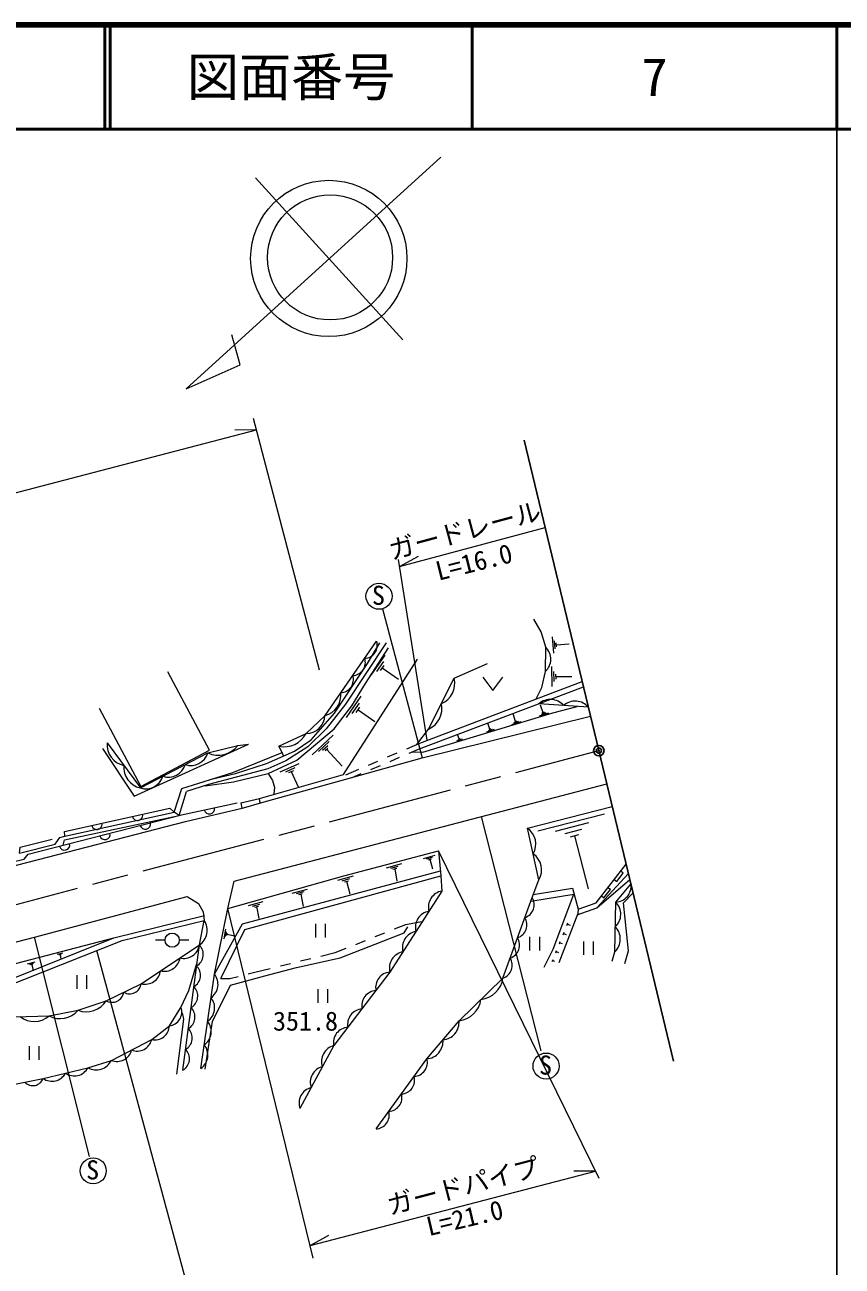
# Model space of a CAD drawing. Units: millimetres, scale not verified. Extents: x 40000 to 680000, y 20000 to 380000.
# Drawn here: x 501072 to 579500, y 260901 to 380000 of the extents above; entities that cross this region are included whole.
import ezdxf
from ezdxf.enums import TextEntityAlignment as Align

# ---------------------------------------------------------------- set-up
doc = ezdxf.new("R2010")
doc.units = ezdxf.units.MM
doc.header["$LTSCALE"] = 1000
doc.header["$PDMODE"] = 32
doc.header["$PDSIZE"] = 500
doc.linetypes.add('CHAIN', pattern=[18.5, 12, -1.5, 3.5, -1.5])
for name, color, linetype, lineweight in [('M-BGD', 7, 'Continuous', 13), ('M-BMK', 2, 'CHAIN', 13), ('M-BMK-SRVR', 3, 'Continuous', 25), ('M-STR-HTXT', 7, 'Continuous', 13), ('M-STR-STRC', 7, 'Continuous', 13), ('M-TTL', 2, 'Continuous', 140), ('M-TTL-BAND', 7, 'Continuous', 25), ('M-TTL-LINE', 7, 'Continuous', 50)]:
    doc.layers.add(name, color=color, linetype=linetype, lineweight=lineweight)
doc.layers.add('M-OTRS', color=6, linetype='Continuous')
doc.layers.add('M-TTL-TXT', color=7, linetype='Continuous')
doc.styles.add('ＭＳ ゴシック', font='')
doc.styles.get('ＭＳ ゴシック').set_extended_font_data('MS Gothic')

msp = doc.modelspace()

# ---------------------------------------------------------------- linework, layer by layer
at = {"layer": 'M-BGD'}
for p, q in [((535377, 323967), (539207, 309664)), ((551827, 319727), (551712, 321274)), ((551953, 320126), (551895, 320899)), ((552093, 320330), (552064, 320717)), ((552079, 320524), (553316, 320616)), ((534315, 317596), (535656, 319529)), ((534844, 317945), (535514, 318912)), ((535205, 318053), (535540, 318536)), ((535372, 318295), (536918, 317222)), ((542274, 317312), (545466, 318709)), ((551663, 316510), (551654, 318421)), ((538962, 311077), (554554, 317007)), ((545020, 317421), (545976, 316147)), ((545976, 316147), (546931, 317421)), ((551852, 316988), (551847, 317944)), ((552042, 317228), (552040, 317706)), ((552041, 317467), (553569, 317474)), ((538834, 310489), (554680, 316484)), ((531933, 313548), (533339, 315576)), ((532487, 313914), (533190, 314928)), ((532866, 314027), (533217, 314534)), ((555152, 314524), (550383, 314858)), ((550801, 314003), (550561, 314723)), ((533042, 314281), (534664, 313156)), ((548170, 313167), (547930, 313887)), ((551311, 313973), (550411, 313674)), ((551056, 313988), (550606, 313838)), ((550913, 314041), (550689, 313966)), ((546112, 312390), (545368, 312142)), ((545690, 312415), (545492, 313010)), ((545901, 312403), (545529, 312279)), ((545783, 312446), (545597, 312384)), ((548679, 313137), (547780, 312837)), ((548424, 313152), (547975, 313002)), ((548282, 313205), (548057, 313130)), ((528628, 309949), (530647, 311850)), ((529259, 310290), (530269, 311240)), ((529638, 310393), (530143, 310868)), ((537714, 310542), (538962, 311077)), ((543047, 311464), (542508, 311285)), ((542741, 311482), (542598, 311913)), ((542894, 311473), (542625, 311383)), ((542809, 311504), (542674, 311460)), ((529891, 310377), (530144, 310615)), ((530017, 310496), (531538, 308880)), ((535876, 309754), (536795, 310148)), ((536116, 309332), (537036, 309724)), ((537956, 310115), (538834, 310489)), ((525574, 308317), (527388, 309122)), ((526108, 308337), (527015, 308740)), ((531871, 308037), (533119, 308572)), ((534038, 308966), (534957, 309360)), ((534275, 308550), (535196, 308941)), ((526415, 308256), (526869, 308458)), ((526642, 308357), (527286, 306906)), ((532477, 307785), (533355, 308158)), ((515393, 304470), (516143, 306743)), ((515875, 304156), (516585, 306434)), ((521783, 305365), (523592, 305762)), ((521783, 305365), (521906, 304829)), ((522062, 304865), (523816, 305394)), ((549302, 302927), (557442, 305003)), ((550610, 281548), (544900, 304049)), ((550302, 302667), (556689, 304295)), ((552008, 302648), (555201, 303462)), ((552914, 302426), (554511, 302833)), ((553422, 302102), (554220, 302305)), ((553821, 302203), (555124, 297094)), ((539315, 300010), (540454, 300322)), ((539630, 299974), (540200, 300130)), ((535770, 299131), (537233, 299531)), ((536176, 299085), (536907, 299285)), ((536399, 298989), (536764, 299089)), ((536581, 299039), (536752, 297838)), ((539804, 299899), (540089, 299977)), ((539946, 299938), (540195, 299027)), ((531096, 297925), (532597, 298336)), ((531512, 297878), (532263, 298083)), ((531741, 297779), (532116, 297882)), ((531928, 297830), (532257, 296629)), ((558988, 298579), (555957, 295284)), ((557635, 298005), (557872, 297821)), ((557872, 297821), (558486, 298610)), ((558486, 298610), (558249, 298794)), ((526739, 296689), (528194, 297086)), ((527142, 296642), (527870, 296841)), ((527364, 296547), (527728, 296646)), ((527546, 296596), (527784, 295413)), ((549619, 295922), (553767, 296583)), ((556644, 296242), (557258, 297032)), ((557258, 297032), (557021, 297216)), ((522528, 295494), (523942, 295880)), ((522920, 295449), (523627, 295642)), ((523136, 295356), (523489, 295453)), ((523312, 295404), (523524, 294251)), ((556407, 296427), (556644, 296242)), ((520184, 292310), (520374, 293248)), ((520325, 292525), (520421, 292994)), ((528960, 293732), (528960, 292432)), ((529935, 292432), (529935, 293732)), ((536554, 293258), (537626, 293684)), ((537626, 293684), (539127, 293962)), ((553080, 293580), (553191, 293852)), ((553136, 293716), (553407, 293605)), ((507276, 271424), (501995, 292477)), ((513611, 292217), (514525, 292218)), ((515904, 292217), (516818, 292218)), ((520443, 292623), (520490, 292858)), ((520467, 292741), (521217, 292588)), ((532837, 291778), (533766, 292148)), ((534695, 292518), (535625, 292888)), ((549502, 292490), (549502, 291190)), ((550477, 291190), (550477, 292490)), ((552362, 291823), (552456, 292054)), ((552409, 291938), (552640, 291844)), ((552717, 292691), (552820, 292942)), ((552768, 292817), (553019, 292714)), ((554665, 292060), (554665, 290760)), ((555640, 290760), (555640, 292060)), ((504175, 290826), (504708, 290964)), ((504322, 290807), (504589, 290876)), ((504403, 290771), (504536, 290805)), ((504469, 290788), (504525, 290351)), ((529482, 290653), (530836, 290982)), ((530836, 290982), (531908, 291408)), ((552015, 290974), (552101, 291185)), ((552058, 291079), (552269, 290993)), ((557417, 290173), (557687, 291074)), ((501315, 289900), (502069, 290095)), ((501523, 289874), (501900, 289971)), ((501637, 289822), (501825, 289871)), ((501731, 289847), (501887, 289243)), ((516814, 287345), (517589, 289949)), ((523269, 289144), (524623, 289473)), ((525595, 289709), (526567, 289945)), ((527539, 290181), (528510, 290417)), ((551676, 290143), (551754, 290335)), ((551715, 290239), (551907, 290161)), ((506060, 288816), (506060, 287516)), ((507035, 287516), (507035, 288816)), ((517964, 279875), (519261, 288919)), ((519891, 288495), (520756, 288495)), ((520756, 288495), (521529, 288695)), ((522497, 288945), (523269, 289144)), ((529184, 287476), (529184, 286176)), ((530159, 286176), (530159, 287476)), ((501480, 282002), (501480, 280702)), ((502455, 280702), (502455, 282002))]:
    msp.add_line(p, q, dxfattribs=at)
for points in [[(550135, 315327), (550688, 316407), (551027, 317967), (551056, 320276), (550615, 321762), (549909, 322968)], [(535741, 320721), (531843, 314837), (529975, 312469), (528224, 310733), (526106, 309379), (524400, 308614), (521340, 307805), (518707, 307099), (516585, 306434)], [(518809, 307581), (521296, 308173), (524267, 309129), (526944, 310306), (528563, 311409), (530799, 313954), (533961, 318735), (535123, 320692)], [(525459, 310802), (528061, 312012), (529875, 313729), (531390, 315923), (534832, 320866)], [(524429, 308158), (527165, 309438), (530740, 312469), (532461, 314646), (533755, 316808), (535962, 320236)], [(523640, 305341), (523592, 305762), (531653, 308086), (538736, 319141)], [(508220, 314434), (512219, 306911), (518783, 310401), (514786, 317918)], [(538697, 310963), (539803, 312428), (542274, 317312)], [(538257, 310243), (539273, 310225), (551740, 313976), (554070, 314600)], [(523816, 305394), (531859, 307612), (539207, 309664), (555360, 313660)], [(508527, 310579), (511572, 305990), (522531, 310977)], [(508968, 311109), (512160, 306784), (518633, 310138), (521501, 310844), (522531, 310977)], [(516143, 306743), (521016, 308276), (525768, 310188)], [(525906, 309850), (525768, 310188), (525459, 310802)], [(518392, 307000), (521104, 307379), (524429, 308158)], [(524429, 308158), (524841, 307511), (525017, 306834), (524973, 306217)], [(520540, 295207), (521149, 297833), (556916, 307193)], [(501405, 300416), (516115, 304218), (521433, 305344)], [(473885, 292500), (486825, 295854), (500395, 299395), (516501, 303574), (522062, 304865)], [(500576, 300520), (503985, 301381), (504427, 302043), (504912, 302153), (515393, 304470)], [(504739, 301278), (504890, 301800), (515875, 304156)], [(504912, 302153), (504868, 302616), (514996, 304845)], [(515875, 304156), (515393, 304470), (514996, 304845)], [(534769, 274065), (539654, 280794), (542735, 284443), (546951, 288537), (549748, 296279), (550396, 297982), (549302, 302927)], [(500576, 300520), (500609, 301116), (503687, 301877)], [(486459, 296535), (492579, 298003), (500993, 299945), (501405, 300416)], [(519261, 288919), (520540, 295207), (531674, 298359), (540781, 300738), (540998, 298359)], [(554153, 295158), (555882, 295752), (558774, 299469)], [(519261, 288919), (521953, 293746), (540955, 298824)], [(519891, 288495), (522196, 293205), (540998, 298359)], [(540998, 298359), (541086, 296894), (536100, 289111), (533425, 285584), (530709, 282058), (527466, 276018)], [(554073, 294614), (555957, 295284), (559128, 297995)], [(549852, 296554), (553612, 297158), (554153, 295158), (554126, 294752), (552315, 289996)], [(550910, 289591), (551774, 291320), (553767, 296583)], [(557687, 291074), (557777, 295830), (559232, 297563)], [(558642, 289939), (558984, 291164), (558516, 295758), (559432, 296734)], [(474241, 281829), (474313, 282661), (474079, 283261), (474079, 284153), (474484, 285072), (475781, 285694), (501995, 292477), (516642, 296368), (517723, 295693), (518183, 294882), (518284, 294071)], [(470804, 276822), (509605, 292399), (518307, 294554)], [(470636, 276396), (510420, 292152), (518284, 294071)], [(516229, 279693), (517824, 291719), (518284, 294071)], [(518378, 279794), (519081, 284361), (520810, 287847), (524107, 288766), (527134, 289549), (531323, 290495), (537484, 292873), (537809, 293468)], [(474079, 283261), (474286, 283285), (478730, 284354), (509605, 292399)], [(475693, 268685), (475783, 269064), (477548, 272667), (483259, 277802), (486755, 280288), (491745, 282963), (496150, 284504), (497880, 284774), (503393, 284909), (506176, 285450), (508879, 286368), (512243, 288003), (517824, 291719)], [(480722, 270157), (485263, 273454), (487479, 274724), (491749, 276183), (499315, 278210), (502829, 278913), (507126, 279940), (509382, 280643), (513247, 282642), (514949, 283967), (516057, 285723), (516814, 287345)], [(515652, 279318), (516327, 284615), (516192, 285210)]]:
    msp.add_lwpolyline(points, dxfattribs=at)
for centre, radius in [((535059, 325176), 1250), ((515207, 292182), 683), ((551089, 280102), 1250), ((507635, 270049), 1250)]:
    msp.add_circle(centre, radius, dxfattribs=at)
for centre, radius, start, end in [((533637, 320475), 1258, 272.19215, 18.09894), ((532490, 318827), 1258, 272.19215, 18.09894), ((549958, 319135), 1584, 312.44935, 46.09096), ((531342, 317180), 1258, 272.19215, 18.09894), ((540209, 316823), 2122, 293.01531, 13.30367), ((529376, 315694), 2028, 284.26152, 6.4881), ((538973, 314382), 2122, 293.01531, 13.30367), ((551493, 313600), 1678, 40.5844, 131.39682), ((553877, 313432), 1678, 40.5844, 131.39682), ((528068, 313822), 1809, 269.7648, 357.05292), ((511018, 310952), 2056, 175.61333, 257.24838), ((525997, 313048), 2309, 256.52267, 333.36721), ((516990, 310668), 1726, 252.65541, 342.12932), ((519605, 312367), 2432, 246.42597, 321.23133), ((512614, 308789), 2056, 175.61333, 257.24838), ((514832, 309550), 1726, 252.65541, 342.12932), ((512675, 308432), 1726, 252.65541, 342.12932), ((511885, 304160), 500, 192.4098, 12.4098), ((518774, 304781), 500, 191.94855, 11.94855), ((507979, 303301), 500, 192.4098, 12.4098), ((512633, 303318), 500, 194.49369, 14.49369), ((548254, 301399), 1854, 329.3856, 55.57255), ((504887, 301316), 500, 194.49369, 14.49369), ((508760, 302317), 500, 194.49369, 14.49369), ((548801, 298926), 1854, 329.3856, 55.57255), ((541376, 295336), 1585, 100.55434, 194.15638), ((557716, 297360), 1530, 272.29575, 7.65479), ((548637, 295586), 1309, 288.30802, 31.96681), ((556590, 294663), 1664, 313.30964, 44.52033), ((540130, 293390), 1585, 100.55434, 194.15638), ((547938, 293651), 1309, 288.30802, 31.96681), ((516890, 293123), 1686, 303.63012, 34.22871), ((538883, 291444), 1585, 100.55434, 194.15638), ((556545, 292285), 1664, 313.30964, 44.52033), ((547239, 291715), 1309, 288.30802, 31.96681), ((516340, 291931), 1499, 255.445, 351.87108), ((516926, 290819), 1272, 299.81425, 45.08081), ((537637, 289499), 1585, 100.55434, 194.15638), ((514480, 290693), 1499, 255.445, 351.87108), ((516660, 288814), 1272, 299.81425, 45.08081), ((546539, 289779), 1309, 288.30802, 31.96681), ((512620, 289454), 1499, 255.445, 351.87108), ((518055, 287938), 1554, 304.55129, 39.12459), ((536208, 287640), 1475, 94.18806, 191.44252), ((544567, 288882), 2408, 276.57218, 351.75099), ((509447, 287339), 1125, 239.6551, 352.17919), ((511129, 288156), 1125, 239.6551, 352.17919), ((516394, 286810), 1272, 299.81425, 45.08081), ((534870, 285877), 1475, 94.18806, 191.44252), ((506952, 287601), 2287, 250.16356, 327.3925), ((517731, 285677), 1554, 304.55129, 39.12459), ((542459, 286835), 2408, 276.57218, 351.75099), ((501974, 286526), 2151, 231.53584, 311.27222), ((504449, 286907), 2260, 242.13642, 319.84088), ((514803, 285287), 1328, 276.33622, 19.17885), ((516129, 284806), 1272, 299.81425, 45.08081), ((533529, 284100), 1488, 94.01037, 190.78882), ((513537, 284025), 1413, 258.1274, 357.62256), ((515863, 282801), 1272, 299.81425, 45.08081), ((517406, 283416), 1554, 304.55129, 39.12459), ((532171, 282336), 1488, 94.01037, 190.78882), ((541067, 284289), 1675, 274.36914, 5.27239), ((511852, 282971), 1433, 247.99069, 346.73086), ((539526, 282464), 1675, 274.36914, 5.27239), ((509919, 281971), 1433, 247.99069, 346.73086), ((515597, 280797), 1272, 299.81425, 45.08081), ((517082, 281155), 1554, 304.55129, 39.12459), ((531098, 280552), 1556, 104.49951, 199.03665), ((505826, 280627), 1470, 234.72862, 332.15379), ((507913, 281386), 1646, 241.42745, 333.16335), ((530017, 278538), 1556, 104.49951, 199.03665), ((538371, 280441), 1330, 272.64421, 15.40373), ((501842, 279279), 1052, 222.96716, 339.6527), ((503677, 280113), 1470, 234.72862, 332.15379), ((537150, 278759), 1330, 272.64421, 15.40373), ((528936, 276525), 1556, 104.49951, 199.03665), ((535929, 277076), 1330, 272.64421, 15.40373), ((534708, 275394), 1330, 272.64421, 15.40373)]:
    msp.add_arc(centre, radius, start, end, dxfattribs=at)
at = {"layer": 'M-BMK'}
msp.add_lwpolyline([(433402, 278206), (458753, 284663), (556153, 310362)], dxfattribs=at)
at = {"layer": 'M-BMK-SRVR'}
for p, q in [((548986, 340153), (556153, 310362)), ((556153, 310362), (563320, 280571))]:
    msp.add_line(p, q, dxfattribs=at)
msp.add_circle((556153, 310362), 500, dxfattribs=at)
msp.add_point((556153, 310362), dxfattribs=at)
at = {"layer": 'M-OTRS'}
msp.add_point((556153, 310362), dxfattribs=at)
at = {"layer": 'M-STR-HTXT'}
for p, q in [((529363, 318097), (523009, 342238)), ((461287, 324942), (523301, 341132)), ((523301, 341132), (521239, 341110)), ((537032, 328026), (550999, 331785)), ((537032, 328026), (538833, 329028)), ((539684, 311352), (536925, 328702)), ((556177, 269307), (540781, 300738)), ((528747, 261661), (520540, 295207)), ((516720, 258843), (507966, 291181)), ((528444, 262900), (555824, 270027)), ((555824, 270027), (553763, 270007)), ((528444, 262900), (530253, 263887))]:
    msp.add_line(p, q, dxfattribs=at)
at = {"layer": 'M-STR-STRC'}
for p, q in [((540994, 367310), (516559, 345087)), ((537332, 349786), (523203, 365322)), ((521748, 347365), (520940, 350255)), ((516559, 345087), (521748, 347365))]:
    msp.add_line(p, q, dxfattribs=at)
for centre, radius in [((530239, 357586), 7500), ((530362, 357685), 6000)]:
    msp.add_circle(centre, radius, dxfattribs=at)
at = {"layer": 'M-TTL'}
msp.add_line((680000, 380000), (40000, 380000), dxfattribs=at)
at = {"layer": 'M-TTL-BAND'}
msp.add_line((579000, 20000), (579000, 370000), dxfattribs=at)
at = {"layer": 'M-TTL-LINE'}
for p, q in [((508747, 380000), (508747, 370000)), ((509247, 380000), (509247, 370000)), ((543997, 380000), (543997, 370000)), ((579000, 380000), (579000, 370000)), ((40000, 370000), (680000, 370000))]:
    msp.add_line(p, q, dxfattribs=at)

# ---------------------------------------------------------------- texts
at = {"layer": 'M-BGD', "style": 'ＭＳ ゴシック'}
for s, p in [('S', (534380, 323802)), ('351.8', (524886, 282948)), ('S', (550410, 278729)), ('S', (506956, 268675))]:
    msp.add_text(s, height=1833, dxfattribs=at).set_placement(p, align=Align.BOTTOM_LEFT)
at = {"layer": 'M-STR-HTXT', "style": 'ＭＳ ゴシック'}
for s, rotation, p in [('ガードレール', 15.066, (536423, 328125)), ('L=16.0', 14.036, (540895, 326127)), ('ガードパイプ', 14.71, (536243, 265283)), ('L=21.0', 13.213, (539976, 263244))]:
    msp.add_text(s, height=1833, rotation=rotation, dxfattribs=at).set_placement(p, align=Align.BOTTOM_LEFT)
at = {"layer": 'M-TTL-TXT', "style": 'ＭＳ ゴシック'}
for s, p in [('図面番号', (526622, 375000)), ('7', (561497, 375000))]:
    msp.add_text(s, height=3666, dxfattribs=at).set_placement(p, align=Align.MIDDLE_CENTER)

doc.saveas('drawing.dxf')
